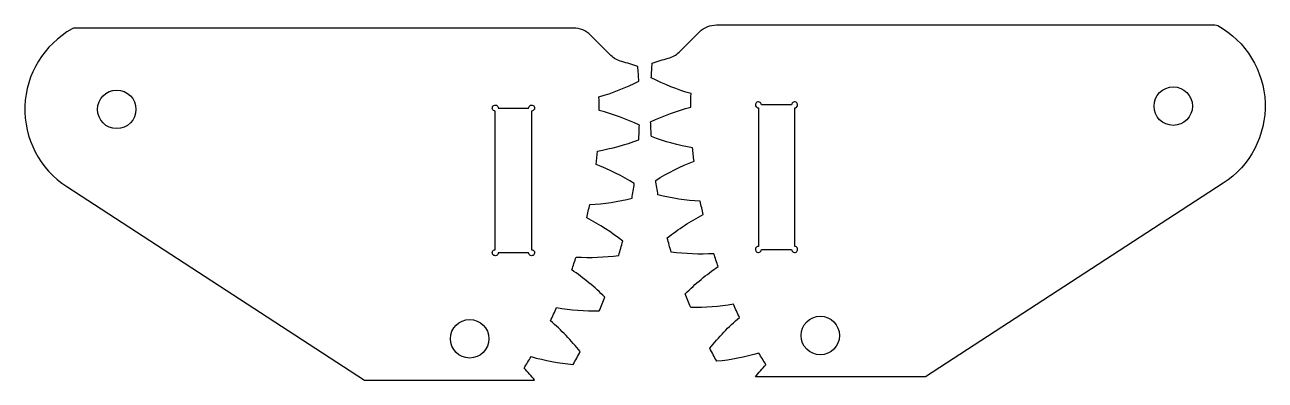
# Model space of a CAD drawing. Header units: millimetres. Extents: x 27 to 130, y 31 to 61.
import ezdxf

# ---------------------------------------------------------------- set-up
doc = ezdxf.new("R2010")
doc.units = ezdxf.units.MM

msp = doc.modelspace()

# ---------------------------------------------------------------- linework, layer by layer
at = {"color": 1}
for points in [[(55.26, 30.99), (69.42, 30.99, 0.018011), (68.54, 31.99, 0.007013), (69.13, 32.95, 0.048281), (72.63, 32.29, 0.007013), (73.21, 33.36, 0.048281), (70.74, 35.92, 0.00756), (71.25, 37.02, 0.048281), (74.8, 36.76, 0.007013), (75.26, 37.89, 0.048281), (72.51, 40.15, 0.007013), (72.87, 41.22, 0.048281), (76.42, 41.36, 0.007013), (76.75, 42.54, 0.048281), (73.76, 44.47, 0.007013), (74, 45.58, 0.048281), (77.52, 46.11, 0.007013), (77.71, 47.32, 0.048281), (74.53, 48.91, 0.007013), (74.64, 50.03, 0.048281), (78.08, 50.96, 0.007013), (78.13, 52.17, 0.048281), (74.79, 53.4, 0.007013), (74.77, 54.53, 0.048281), (78.09, 55.83, 0.007057), (78, 57.06, 0.018956), (76.66, 57.46, -0.131865), (75.76, 57.98), (74.07, 59.66, 0.197777), (72.66, 60.24), (31.19, 60.24, 0.127475), (30.95, 60.18, 0.565437), (30.5, 47.07)], [(101.94, 31.26), (87.78, 31.26, -0.018011), (88.66, 32.27, -0.007013), (88.07, 33.23, -0.048281), (84.57, 32.56, -0.007013), (83.99, 33.64, -0.048281), (86.46, 36.2, -0.00756), (85.95, 37.3, -0.048281), (82.4, 37.04, -0.007013), (81.95, 38.17, -0.048281), (84.69, 40.43, -0.007013), (84.33, 41.5, -0.048281), (80.78, 41.63, -0.007013), (80.45, 42.81, -0.048281), (83.44, 44.75, -0.007013), (83.2, 45.85, -0.048281), (79.68, 46.39, -0.007013), (79.49, 47.59, -0.048281), (82.68, 49.18, -0.007013), (82.56, 50.3, -0.048281), (79.13, 51.23, -0.007013), (79.07, 52.45, -0.048281), (82.41, 53.68, -0.007013), (82.43, 54.8, -0.048281), (79.12, 56.11, -0.007057), (79.2, 57.33, -0.018956), (80.54, 57.74, 0.131865), (81.44, 58.25), (83.14, 59.93, -0.197777), (84.54, 60.51), (126.01, 60.51, -0.127475), (126.25, 60.45, -0.565437), (126.7, 47.35)], [(69.17, 41.83, -2.414214), (68.92, 41.58), (66.4, 41.58, -2.414214), (66.15, 41.83), (66.15, 53.35, -2.414214), (66.4, 53.6), (68.92, 53.6, -2.414214), (69.17, 53.35)], [(88.03, 42.1, 2.414214), (88.28, 41.85), (90.8, 41.85, 2.414214), (91.05, 42.1), (91.05, 53.62, 2.414214), (90.8, 53.87), (88.28, 53.87, 2.414214), (88.03, 53.62)]]:
    msp.add_lwpolyline(points, format="xyb", close=True, dxfattribs=at)
for centre in [(34.66, 53.49), (122.54, 53.76), (93.18, 34.7), (64.02, 34.43)]:
    msp.add_circle(centre, 1.6, dxfattribs=at)

doc.saveas('drawing.dxf')
